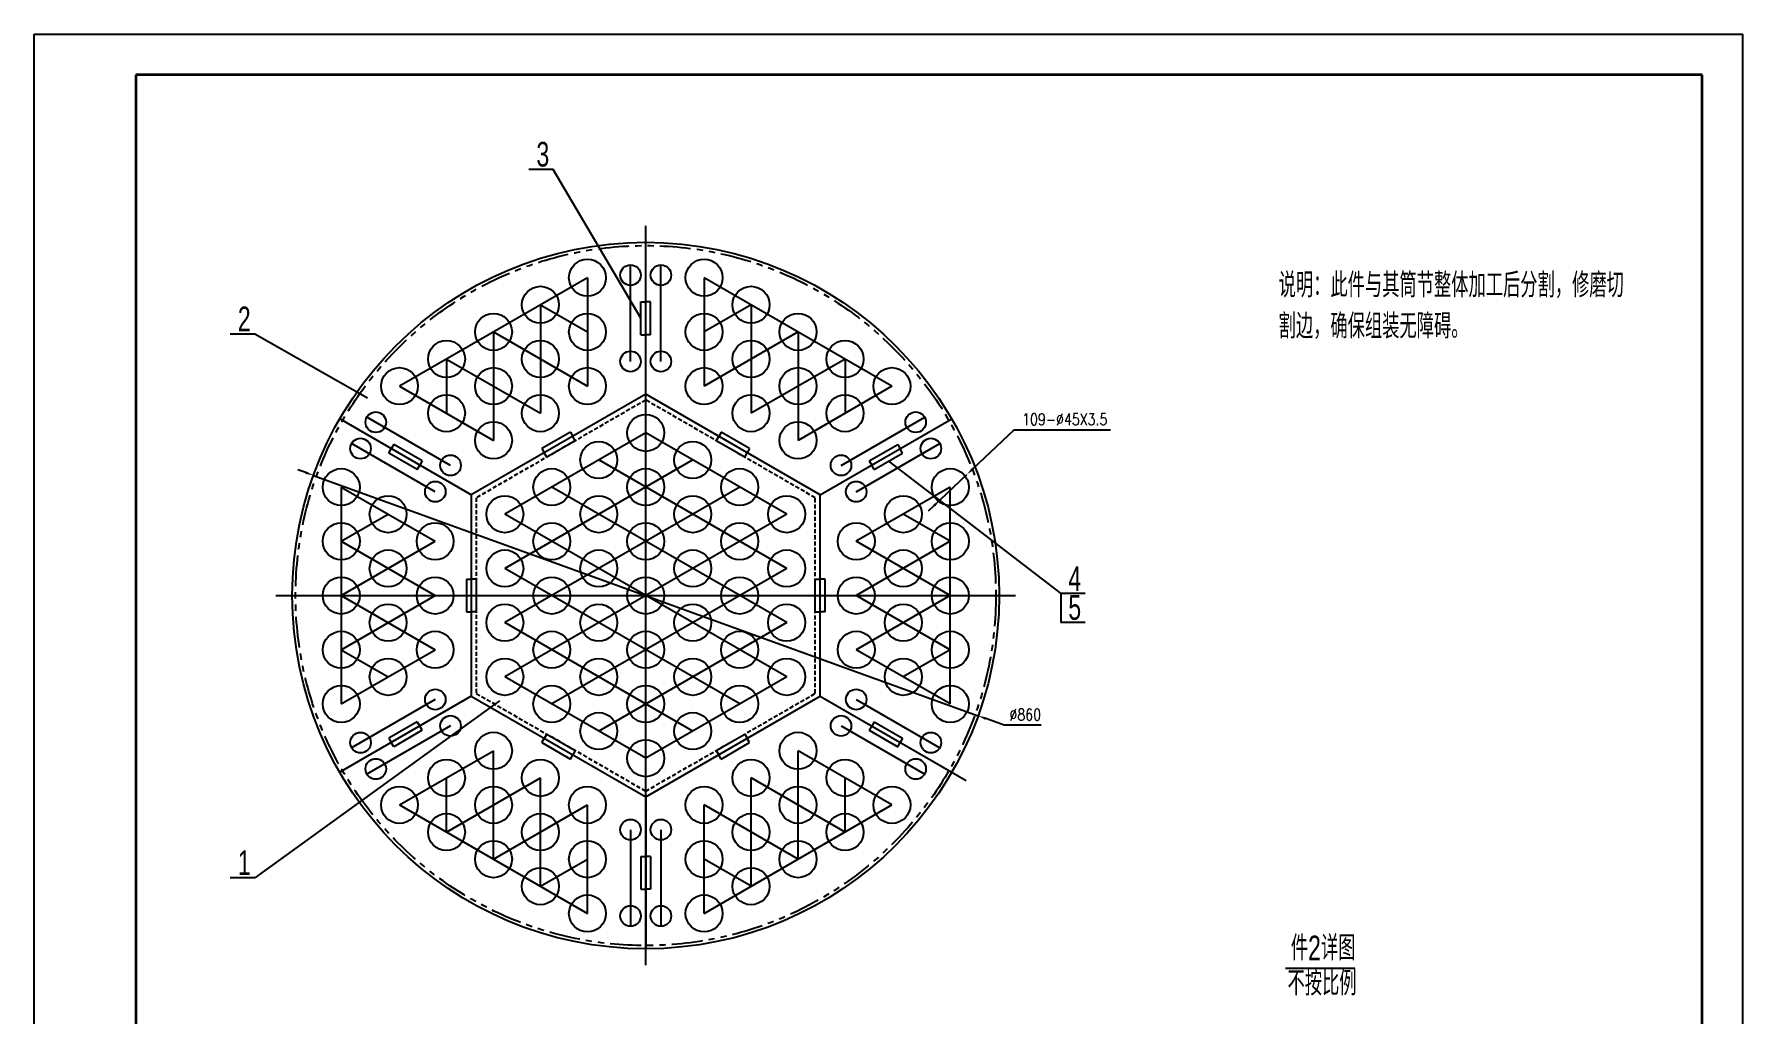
# Model space of a CAD drawing. Header units: millimetres. Extents: x 174648 to 205929, y -160248 to -145891.
# Drawn here: x 188873 to 190952, y -157646 to -156453 of the extents above; entities that cross this region are included whole.
import ezdxf

# ---------------------------------------------------------------- set-up
doc = ezdxf.new("R2010")
doc.units = ezdxf.units.MM
doc.linetypes.add('DASHED', pattern=[0.75, 0.5, -0.25])
doc.linetypes.add('PHANTOM', pattern=[2.5, 1.25, -0.25, 0.25, -0.25, 0.25, -0.25])
for name, color, linetype in [('1', 1, 'Continuous'), ('4虚线层', 6, 'DASHED'), ('9双点划线层', 6, 'PHANTOM')]:
    doc.layers.add(name, color=color, linetype=linetype)
doc.layers.add('图层1', color=4, linetype='Continuous', lineweight=35)
doc.styles.add('TH_GBDIM', font='romans.shx', dxfattribs={"width": 0.8, "bigfont": 'gbcbig.shx'})
doc.styles.add('样式 3.5', font='roms.shx', dxfattribs={"width": 0.7, "height": 3.5, "bigfont": 'hztxt.shx'})
doc.dimstyles.new('TH_GBDIM', dxfattribs={"dimtxt": 3.5, "dimasz": 2.5, "dimexe": 2, "dimexo": 0, "dimgap": 1.5, "dimtad": 1, "dimdec": 1, "dimzin": 0, "dimdsep": 46, "dimtxsty": 'TH_GBDIM', "dimcen": 2.5, "dimclrd": 130, "dimclre": 130, "dimclrt": 3, "dimadec": 0, "dimazin": 0, "dimtfac": 0.714286, "dimtdec": 1, "dimtmove": 0, "dimatfit": 3, "dimfxl": 0, "dimtzin": 0, "dimlwd": -1, "dimlwe": -1, "dimarcsym": 0})

# ---------------------------------------------------------------- blocks, each defined once
blk = doc.blocks.new('*D653')
at = {"color": 130, "linetype": 'Continuous'}
for p, q in [((190065, -156935.3), (190015.2, -156982.5)), ((190182.5, -156935.3), (190065, -156935.3)), ((189975.2, -157020.3), (190007.9, -156989.3)), ((189967.9, -157027.2), (189960.6, -157034.1))]:
    blk.add_line(p, q, dxfattribs=at)
at = {"color": 130}
for points in [[(190014.1, -156981.2), (190016.4, -156983.7), (190007.9, -156989.3)], [(189966.8, -157026), (189969.1, -157028.4), (189975.2, -157020.3)]]:
    blk.add_solid(points, dxfattribs=at)
at = {"layer": 'Defpoints', "color": 0}
for p in [(190007.9, -156989.3), (189975.2, -157020.3)]:
    blk.add_point(p, dxfattribs=at)
at = {"color": 3, "insert": (190126.8, -156922.3), "char_height": 14, "attachment_point": 5, "style": 'TH_GBDIM', "bg_fill": 3, "box_fill_scale": 1.1, "bg_fill_color": 256, "bg_fill_true_color": 13158600, "bg_fill_transparency": 0}
blk.add_mtext('{109-%%c45X3.5}{}{}', dxfattribs=at)
blk = doc.blocks.new('*D717')
at = {"color": 130, "linetype": 'Continuous'}
for p, q in [((189203.3, -156987.1), (189193.9, -156983.7)), ((189212.7, -156990.5), (190021.4, -157283.1)), ((190053.3, -157294.7), (190030.8, -157286.6)), ((190098.3, -157294.7), (190053.3, -157294.7))]:
    blk.add_line(p, q, dxfattribs=at)
at = {"color": 130}
for points in [[(189203.8, -156985.6), (189202.7, -156988.7), (189212.7, -156990.5)], [(190031.3, -157285), (190030.2, -157288.1), (190021.4, -157283.1)]]:
    blk.add_solid(points, dxfattribs=at)
at = {"layer": 'Defpoints', "color": 0}
for p in [(189212.7, -156990.5), (190021.4, -157283.1)]:
    blk.add_point(p, dxfattribs=at)
at = {"color": 3, "insert": (190078.8, -157281.7), "char_height": 14, "attachment_point": 5, "style": 'TH_GBDIM', "bg_fill": 3, "box_fill_scale": 1.1, "bg_fill_color": 256, "bg_fill_true_color": 13158600, "bg_fill_transparency": 0}
blk.add_mtext('∅860', dxfattribs=at)

msp = doc.modelspace()

# ---------------------------------------------------------------- linework, layer by layer
at = {"color": 7, "linetype": 'Continuous'}
for p, q in [((188872.9, -156453.5), (190951.9, -156453.5)), ((188872.9, -159393.8), (188872.9, -156453.5)), ((190951.9, -159393.8), (190951.9, -156453.5))]:
    msp.add_line(p, q, dxfattribs=at)
for p, q in [((189504.5, -156618), (189474.8, -156618)), ((189611, -156799.3), (189504.5, -156618)), ((189617, -156891.8), (189617, -156706.8)), ((189611, -156819.3), (189611, -156779.3)), ((189611, -156779.3), (189617, -156779.3)), ((189623, -156779.3), (189617, -156779.3)), ((189623, -156819.3), (189623, -156779.3)), ((189141.2, -156818.5), (189111.5, -156818.5)), ((189278.4, -156896.7), (189141.2, -156818.5)), ((189611, -156819.3), (189617, -156819.3)), ((189623, -156819.3), (189617, -156819.3)), ((189617, -156891.8), (189404.8, -157014.3)), ((189829.2, -157014.3), (189617, -156891.8)), ((189404.8, -157014.3), (189244.6, -156921.8)), ((189829.2, -157014.3), (189989.4, -156921.8)), ((189525.3, -156937.9), (189490.6, -156957.9)), ((189525.3, -156937.9), (189528.3, -156943.1)), ((189531.3, -156948.3), (189528.3, -156943.1)), ((189702.8, -156948.3), (189705.8, -156943.1)), ((189708.8, -156937.9), (189705.8, -156943.1)), ((189743.4, -156957.9), (189708.8, -156937.9)), ((189304.4, -156963.3), (189307.4, -156958.1)), ((189310.4, -156952.9), (189307.4, -156958.1)), ((189345.1, -156972.9), (189310.4, -156952.9)), ((189490.6, -156957.9), (189493.6, -156963.1)), ((189496.6, -156968.3), (189493.6, -156963.1)), ((189531.3, -156948.3), (189496.6, -156968.3)), ((189737.4, -156968.3), (189702.8, -156948.3)), ((189737.4, -156968.3), (189740.4, -156963.1)), ((189743.4, -156957.9), (189740.4, -156963.1)), ((189889, -156972.9), (189923.6, -156952.9)), ((189923.6, -156952.9), (189926.6, -156958.1)), ((189929.6, -156963.3), (189926.6, -156958.1)), ((189404.8, -157014.3), (189404.8, -157259.3)), ((189829.2, -157259.3), (189829.2, -157014.3)), ((190151.7, -157134.5), (190122, -157134.5)), ((190122, -157134.5), (190122, -157169.7)), ((190151.7, -157169.7), (190122, -157169.7)), ((189439.2, -157265), (189141.2, -157480.3)), ((189404.8, -157259.3), (189244.6, -157351.8)), ((189404.8, -157259.3), (189617, -157381.8)), ((189617, -157381.8), (189829.2, -157259.3)), ((189829.2, -157259.3), (189989.4, -157351.8)), ((189304.4, -157310.4), (189307.4, -157315.6)), ((189310.4, -157320.8), (189307.4, -157315.6)), ((189490.6, -157315.8), (189493.6, -157310.6)), ((189490.6, -157315.8), (189525.3, -157335.8)), ((189496.6, -157305.4), (189493.6, -157310.6)), ((189496.6, -157305.4), (189531.3, -157325.4)), ((189702.8, -157325.4), (189737.4, -157305.4)), ((189708.8, -157335.8), (189743.4, -157315.8)), ((189737.4, -157305.4), (189740.4, -157310.6)), ((189743.4, -157315.8), (189740.4, -157310.6)), ((189923.6, -157320.8), (189926.6, -157315.6)), ((189929.6, -157310.4), (189926.6, -157315.6)), ((189525.3, -157335.8), (189528.3, -157330.6)), ((189531.3, -157325.4), (189528.3, -157330.6)), ((189702.8, -157325.4), (189705.8, -157330.6)), ((189708.8, -157335.8), (189705.8, -157330.6)), ((189617, -157381.8), (189617, -157566.8)), ((189611, -157454.3), (189611, -157494.3)), ((189611, -157454.3), (189617, -157454.3)), ((189623, -157454.3), (189617, -157454.3)), ((189623, -157454.3), (189623, -157494.3)), ((189141.2, -157480.3), (189111.5, -157480.3)), ((189611, -157494.3), (189617, -157494.3)), ((189623, -157494.3), (189617, -157494.3)), ((190395.4, -157590.3), (190479.6, -157590.3))]:
    msp.add_line(p, q)
at = {"color": 1, "ltscale": 1.5}
for p, q in [((189617, -157586.8), (189617, -156686.8)), ((189598.5, -156851.8), (189598.5, -156734.3)), ((189635.5, -156851.8), (189635.5, -156734.3)), ((189833.5, -157011.8), (189989.4, -156921.8)), ((189167, -157136.8), (190067, -157136.8)), ((189833.5, -157261.8), (190006.7, -157361.8)), ((189598.5, -157421.8), (189598.5, -157539.3)), ((189635.5, -157421.8), (189635.5, -157539.3))]:
    msp.add_line(p, q, dxfattribs=at)
for centre, radius in [((189617, -157136.8), 430), ((189598.5, -156746.8), 12.5), ((189635.5, -156746.8), 12.5), ((189598.5, -156851.8), 12.5), ((189635.5, -156851.8), 12.5), ((189288.5, -156925.8), 12.5), ((189270, -156957.9), 12.5), ((189288.5, -157347.9), 12.5), ((189945.5, -157347.9), 12.5), ((189598.5, -157421.8), 12.5), ((189635.5, -157421.8), 12.5), ((189598.5, -157526.8), 12.5), ((189635.5, -157526.8), 12.5)]:
    msp.add_circle(centre, radius)
at = {"layer": '1'}
for p, q in [((189546.1, -156749.9), (189317.4, -156881.9)), ((189546.1, -156749.9), (189546.1, -156881.9)), ((189688, -156749.9), (189688, -156881.9)), ((189916.6, -156881.9), (189688, -156749.9)), ((189488.9, -156782.9), (189488.9, -156914.9)), ((189488.9, -156782.9), (189546.1, -156815.9)), ((189745.1, -156782.9), (189688, -156815.9)), ((189745.1, -156782.9), (189745.1, -156914.9)), ((189431.8, -156815.9), (189431.8, -156947.9)), ((189431.8, -156815.9), (189546.1, -156881.9)), ((189802.3, -156815.9), (189688, -156881.9)), ((189802.3, -156815.9), (189802.3, -156947.9)), ((189374.6, -156848.9), (189488.9, -156914.9)), ((189374.6, -156848.9), (189374.6, -156914.9)), ((189859.5, -156848.9), (189745.1, -156914.9)), ((189859.5, -156848.9), (189859.5, -156914.9)), ((189317.4, -156881.9), (189431.8, -156947.9)), ((189916.6, -156881.9), (189802.3, -156947.9)), ((189317.4, -157391.7), (189431.8, -157325.7)), ((189431.8, -157457.7), (189431.8, -157325.7)), ((189916.6, -157391.7), (189802.3, -157325.7)), ((189802.3, -157457.7), (189802.3, -157325.7)), ((189374.6, -157424.7), (189488.9, -157358.7)), ((189374.6, -157424.7), (189374.6, -157358.7)), ((189488.9, -157490.7), (189488.9, -157358.7)), ((189745.1, -157490.7), (189745.1, -157358.7)), ((189859.5, -157424.7), (189745.1, -157358.7)), ((189859.5, -157424.7), (189859.5, -157358.7)), ((189317.4, -157391.7), (189546.1, -157523.7)), ((189431.8, -157457.7), (189546.1, -157391.7)), ((189546.1, -157523.7), (189546.1, -157391.7)), ((189688, -157523.7), (189688, -157391.7)), ((189802.3, -157457.7), (189688, -157391.7)), ((189688, -157523.7), (189916.6, -157391.7)), ((189488.9, -157490.7), (189546.1, -157457.7)), ((189745.1, -157490.7), (189688, -157457.7))]:
    msp.add_line(p, q, dxfattribs=at)
for centre in [(189546.1, -156749.9), (189688, -156749.9), (189488.9, -156782.9), (189745.1, -156782.9), (189431.8, -156815.9), (189546.1, -156815.9), (189688, -156815.9), (189802.3, -156815.9), (189374.6, -156848.9), (189488.9, -156848.9), (189745.1, -156848.9), (189859.5, -156848.9), (189317.4, -156881.9), (189431.8, -156881.9), (189546.1, -156881.9), (189688, -156881.9), (189802.3, -156881.9), (189916.6, -156881.9), (189374.6, -156914.9), (189488.9, -156914.9), (189745.1, -156914.9), (189859.5, -156914.9), (189617, -156938.8), (189431.8, -156947.9), (189802.3, -156947.9), (189617, -157334.8), (189374.6, -157358.7), (189488.9, -157358.7), (189745.1, -157358.7), (189859.5, -157358.7), (189317.4, -157391.7), (189431.8, -157391.7), (189546.1, -157391.7), (189688, -157391.7), (189802.3, -157391.7), (189916.6, -157391.7), (189374.6, -157424.7), (189488.9, -157424.7), (189745.1, -157424.7), (189859.5, -157424.7), (189431.8, -157457.7), (189546.1, -157457.7), (189688, -157457.7), (189802.3, -157457.7), (189488.9, -157490.7), (189745.1, -157490.7), (189546.1, -157523.7), (189688, -157523.7)]:
    msp.add_circle(centre, 22.5, dxfattribs=at)
at = {"layer": '9双点划线层', "ltscale": 30}
msp.add_circle((189617, -157136.8), 426, dxfattribs=at)
at = {"layer": '图层1'}
for p, q in [((190902.4, -156503), (188996.6, -156503)), ((188996.6, -156503), (188996.6, -159344.3)), ((190902.4, -159344.3), (190902.4, -156503)), ((190902.4, -159344.3), (190902.4, -156503))]:
    msp.add_line(p, q, dxfattribs=at)

# ---------------------------------------------------------------- texts
at = {"char_height": 30, "attachment_point": 1, "style": '样式 3.5'}
for s, insert, width in [('3', (189484, -156584.6), 32.852), ('说明：此件与其筒节整体加工后分割，修磨切割边，确保组装无障碍。', (190387.1, -156743.9), 431.821), ('2', (189120.7, -156785.1), 32.852), ('4', (190131.2, -157101.1), 32.852), ('5', (190131.2, -157136.3), 32.852), ('1', (189120.7, -157446.9), 32.852), ('件2详图', (190401.9, -157550.7), 314.203), ('不按比例', (190397.9, -157593.6), 314.203)]:
    msp.add_mtext(s, dxfattribs=dict(at, insert=insert, width=width))

# ---------------------------------------------------------------- next in the draw order: dimensions: what is measured, and where the dimension line sits
dim = msp.add_diameter_dim_2p(p1=(189975.2, -157020.3), p2=(190007.9, -156989.3), text='{109-%%c45X3.5}{}{}', dimstyle='TH_GBDIM', override={"dimscale": 4, "dimgap": 1.5, "dimtad": 1, "dimtih": 0, "dimtoh": 1, "dimdec": 0, "dimlfac": 1, "dimse1": 0, "dimse2": 0, "dimsd1": 0, "dimsd2": 0, "dimtix": 0, "dimtofl": 1, "dimatfit": 3, "dimtfill": 1})
dim.commit()
dim.dimension.update_dxf_attribs({"geometry": '*D653', "text_midpoint": (190126.8, -156935.3), "dimtype": 163})

# ---------------------------------------------------------------- next in the draw order: linework, layer by layer
for centre in [(189945.5, -156925.8), (189964, -156957.9)]:
    msp.add_circle(centre, 12.5)

# ---------------------------------------------------------------- next in the draw order: dimensions: what is measured, and where the dimension line sits
dim = msp.add_diameter_dim_2p(p1=(189212.7, -156990.5), p2=(190021.4, -157283.1), dimstyle='TH_GBDIM', override={"dimscale": 4, "dimtoh": 1, "dimdec": 0, "dimtfill": 1})
dim.commit()
dim.dimension.update_dxf_attribs({"geometry": '*D717', "text_midpoint": (190078.8, -157281.7)})

# ---------------------------------------------------------------- next in the draw order: linework, layer by layer
at = {"color": 1, "ltscale": 1.5}
for p, q in [((189379.5, -156978.3), (189277.7, -156919.6)), ((189854.6, -156978.3), (189956.4, -156919.6)), ((189361, -157010.4), (189259.2, -156951.6)), ((189873.1, -157010.4), (189974.8, -156951.6)), ((189361, -157263.3), (189259.2, -157322.1)), ((189873.1, -157263.3), (189974.8, -157322.1)), ((189379.5, -157295.4), (189277.7, -157354.1)), ((189854.6, -157295.4), (189956.4, -157354.1))]:
    msp.add_line(p, q, dxfattribs=at)
for p, q in [((189339.1, -156983.3), (189304.4, -156963.3)), ((189895, -156983.3), (189929.6, -156963.3)), ((189339.1, -156983.3), (189342.1, -156978.1)), ((189345.1, -156972.9), (189342.1, -156978.1)), ((189889, -156972.9), (189892, -156978.1)), ((189895, -156983.3), (189892, -156978.1)), ((189912.3, -156973.3), (190122, -157134.5)), ((189398.8, -157116.8), (189398.8, -157156.8)), ((189398.8, -157116.8), (189404.8, -157116.8)), ((189410.8, -157116.8), (189404.8, -157116.8)), ((189410.8, -157116.8), (189410.8, -157156.8)), ((189823.2, -157156.8), (189823.2, -157116.8)), ((189823.2, -157116.8), (189829.2, -157116.8)), ((189835.2, -157116.8), (189829.2, -157116.8)), ((189835.2, -157156.8), (189835.2, -157116.8)), ((189398.8, -157156.8), (189404.8, -157156.8)), ((189410.8, -157156.8), (189404.8, -157156.8)), ((189823.2, -157156.8), (189829.2, -157156.8)), ((189835.2, -157156.8), (189829.2, -157156.8)), ((189339.1, -157290.4), (189304.4, -157310.4)), ((189339.1, -157290.4), (189342.1, -157295.6)), ((189345.1, -157300.8), (189342.1, -157295.6)), ((189889, -157300.8), (189892, -157295.6)), ((189895, -157290.4), (189892, -157295.6)), ((189895, -157290.4), (189929.6, -157310.4)), ((189345.1, -157300.8), (189310.4, -157320.8)), ((189889, -157300.8), (189923.6, -157320.8))]:
    msp.add_line(p, q)
for centre in [(189379.5, -156978.3), (189854.6, -156978.3), (189361, -157010.4), (189873.1, -157010.4), (189361, -157263.3), (189873.1, -157263.3), (189379.5, -157295.4), (189854.6, -157295.4), (189270, -157315.8), (189964, -157315.8)]:
    msp.add_circle(centre, 12.5)
at = {"layer": '1'}
for p, q in [((189617, -156938.8), (189445.6, -157037.8)), ((189788.5, -157037.8), (189617, -156938.8)), ((189674.2, -156971.8), (189445.6, -157103.8)), ((189788.5, -157103.8), (189559.9, -156971.8)), ((189246.5, -157004.8), (189360.8, -157070.8)), ((189246.5, -157004.8), (189246.5, -157268.8)), ((189731.3, -157004.8), (189445.6, -157169.8)), ((189788.5, -157169.8), (189502.7, -157004.8)), ((189987.6, -157004.8), (189873.2, -157070.8)), ((189987.6, -157268.8), (189987.6, -157004.8)), ((189246.5, -157070.8), (189303.6, -157037.8)), ((189788.5, -157235.8), (189445.6, -157037.8)), ((189788.5, -157037.8), (189445.6, -157235.8)), ((189987.6, -157070.8), (189930.4, -157037.8)), ((189246.5, -157070.8), (189360.8, -157136.8)), ((189246.5, -157136.8), (189360.8, -157070.8)), ((189987.6, -157070.8), (189873.2, -157136.8)), ((189987.6, -157136.8), (189873.2, -157070.8)), ((189731.3, -157268.8), (189445.6, -157103.8)), ((189788.5, -157103.8), (189502.7, -157268.8)), ((189246.5, -157202.8), (189360.8, -157136.8)), ((189246.5, -157136.8), (189360.8, -157202.8)), ((189987.6, -157202.8), (189873.2, -157136.8)), ((189987.6, -157136.8), (189873.2, -157202.8)), ((189674.2, -157301.8), (189445.6, -157169.8)), ((189788.5, -157169.8), (189559.9, -157301.8)), ((189246.5, -157268.8), (189360.8, -157202.8)), ((189246.5, -157202.8), (189303.6, -157235.8)), ((189987.6, -157268.8), (189873.2, -157202.8)), ((189987.6, -157202.8), (189930.4, -157235.8)), ((189617, -157334.8), (189445.6, -157235.8)), ((189788.5, -157235.8), (189617, -157334.8))]:
    msp.add_line(p, q, dxfattribs=at)
for centre in [(189559.9, -156971.8), (189674.2, -156971.8), (189246.5, -157004.8), (189502.7, -157004.8), (189617, -157004.8), (189731.3, -157004.8), (189987.6, -157004.8), (189303.6, -157037.8), (189445.6, -157037.8), (189559.9, -157037.8), (189674.2, -157037.8), (189788.5, -157037.8), (189930.4, -157037.8), (189246.5, -157070.8), (189360.8, -157070.8), (189502.7, -157070.8), (189617, -157070.8), (189731.3, -157070.8), (189873.2, -157070.8), (189987.6, -157070.8), (189303.6, -157103.8), (189445.6, -157103.8), (189559.9, -157103.8), (189674.2, -157103.8), (189788.5, -157103.8), (189930.4, -157103.8), (189246.5, -157136.8), (189360.8, -157136.8), (189502.7, -157136.8), (189617, -157136.8), (189731.3, -157136.8), (189873.2, -157136.8), (189987.6, -157136.8), (189303.6, -157169.8), (189445.6, -157169.8), (189559.9, -157169.8), (189674.2, -157169.8), (189788.5, -157169.8), (189930.4, -157169.8), (189246.5, -157202.8), (189360.8, -157202.8), (189502.7, -157202.8), (189617, -157202.8), (189731.3, -157202.8), (189873.2, -157202.8), (189987.6, -157202.8), (189303.6, -157235.8), (189445.6, -157235.8), (189559.9, -157235.8), (189674.2, -157235.8), (189788.5, -157235.8), (189930.4, -157235.8), (189246.5, -157268.8), (189502.7, -157268.8), (189617, -157268.8), (189731.3, -157268.8), (189987.6, -157268.8), (189559.9, -157301.8), (189674.2, -157301.8), (189431.8, -157325.7), (189802.3, -157325.7)]:
    msp.add_circle(centre, 22.5, dxfattribs=at)
at = {"layer": '4虚线层', "ltscale": 10}
for p, q in [((189617, -156898.8), (189410.8, -157017.8)), ((189823.2, -157017.8), (189617, -156898.8)), ((189410.8, -157017.8), (189410.8, -157255.9)), ((189823.2, -157255.9), (189823.2, -157017.8)), ((189410.8, -157255.9), (189617, -157374.9)), ((189617, -157374.9), (189823.2, -157255.9))]:
    msp.add_line(p, q, dxfattribs=at)

doc.saveas('drawing.dxf')
